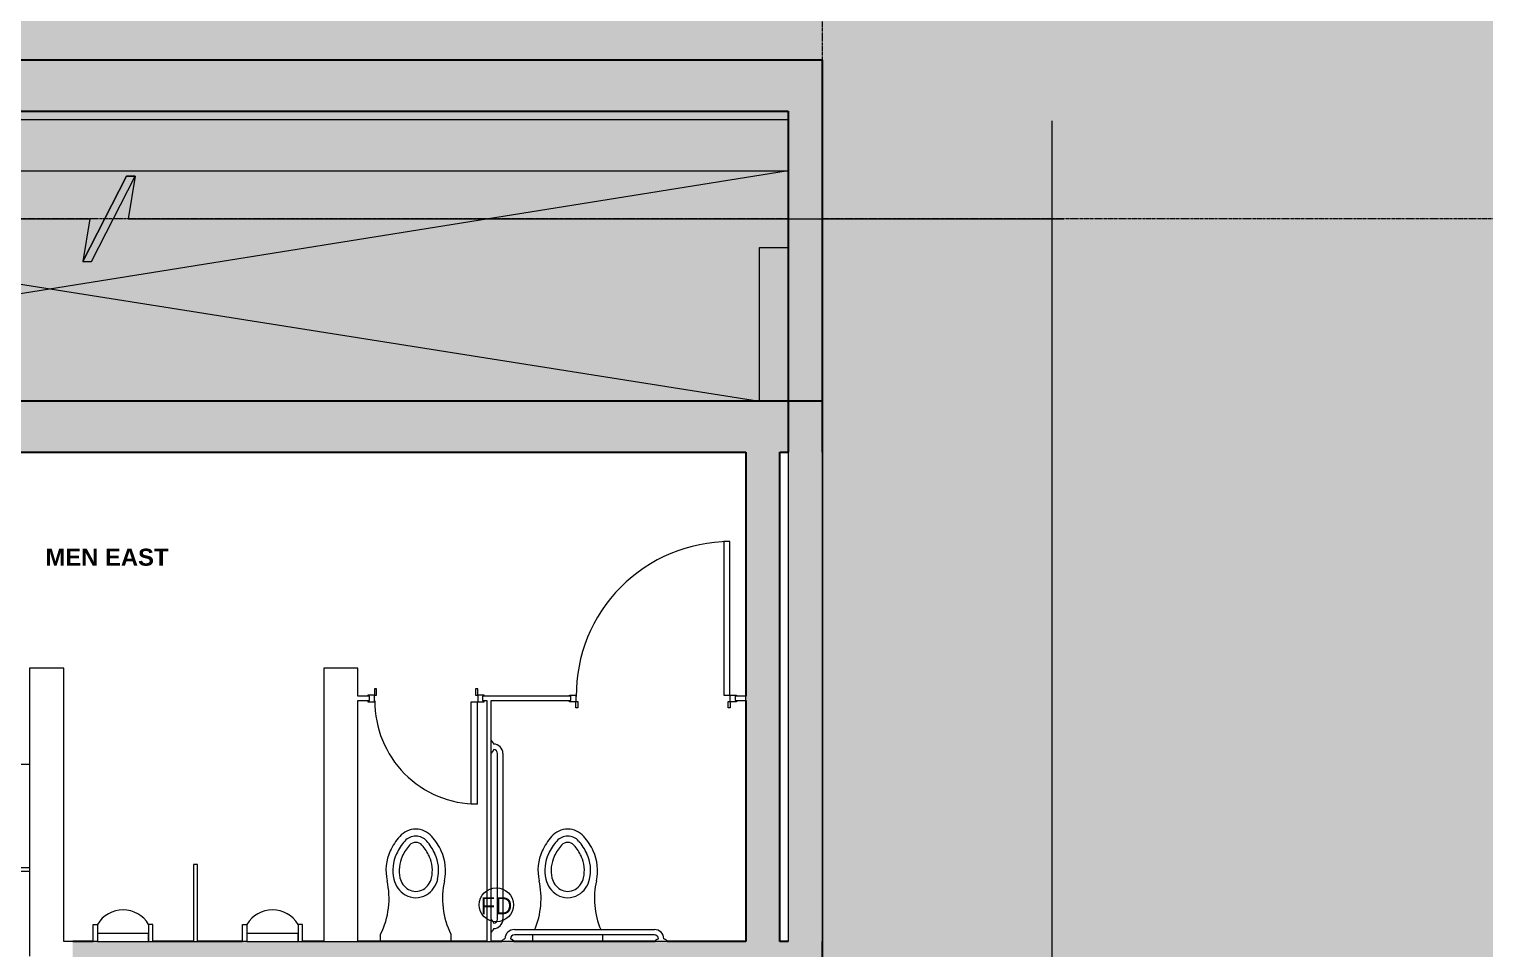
# Model space of a CAD drawing. Header units: inches. Extents: x -3744 to 107, y 238 to 2359.
# Drawn here: x -2703.8 to -2362.3, y 1579.6 to 1795.4 of the extents above; entities that cross this region are included whole.
import ezdxf

# ---------------------------------------------------------------- set-up
doc = ezdxf.new("R2010")
doc.units = ezdxf.units.IN
doc.header["$MEASUREMENT"] = 0
doc.linetypes.add('IMPORT-CENTER2 _2_', pattern=[1.125, 0.75, -0.125, 0.125, -0.125])
for name, color, linetype, lineweight in [('A-ANNO-NOTE', 131, 'Continuous', 18), ('A-AREA-IDEN', 2, 'Continuous', 9), ('A-Bldg-Patt', 7, 'Continuous', 9), ('A-DETL-GENF', 92, 'Continuous', 9), ('A-DETL-THIN', 151, 'Continuous', 9), ('A-DOOR', 31, 'Continuous', 18), ('A-Grid', 7, 'IMPORT-CENTER2 _2_', 9), ('A-WALL', 113, 'Continuous', 18), ('A-Wall-Bldg', 7, 'Continuous', 9), ('A-WALL-PATT', 111, 'Continuous', 18), ('core model_dwg', 8, 'Continuous', 9), ('I-FURN', 30, 'Continuous', 9), ('I-WALL', 2, 'Continuous', 18), ('P-SANR-FIXT', 6, 'Continuous', 18), ('Q-CASE', 31, 'Continuous', 18)]:
    doc.layers.add(name, color=color, linetype=linetype, lineweight=lineweight)
doc.styles.add('Arial_1', font='arial.ttf', dxfattribs={"height": 4})
doc.styles.add('Swis721 Lt BT_B', font='', dxfattribs={"height": 4})
doc.styles.get('Swis721 Lt BT_B').set_extended_font_data('Swis721 Lt BT', bold=True)

# ---------------------------------------------------------------- blocks, each defined once
blk = doc.blocks.new('Door - Single - Solid Door 2-6995626-Level 05 POWER _ SIGNAL')
at = {"layer": 'A-DOOR'}
for p, q in [((-8.01, 24.86), (-6.63, 24.86)), ((-8.01, 0.86), (-8.01, 24.86)), ((-6.63, 24.86), (-6.63, 0.86)), ((-6.63, 0.86), (-8.01, 0.86))]:
    blk.add_line(p, q, dxfattribs=at)
at = {"layer": 'A-DOOR', "lineweight": 9}
for p, q in [((-9.63, 0.86), (-9.63, 0.59)), ((-8.13, 0.86), (-9.63, 0.86)), ((-8.13, -0.64), (-8.13, 0.86)), ((17.62, 0.86), (16.12, 0.86)), ((16.12, 0.86), (16.12, -0.64)), ((17.62, 0.59), (17.62, 0.86)), ((-9.63, -0.41), (-9.63, -0.68)), ((-9.63, -0.68), (-8.13, -0.68)), ((-7.63, -0.64), (-8.13, -0.64)), ((-8.13, -0.68), (-8.13, -2.14)), ((-8.13, -2.14), (-7.63, -2.14)), ((-7.63, -2.14), (-7.63, -0.64)), ((16.12, -0.64), (15.62, -0.64)), ((15.62, -0.64), (15.62, -2.14)), ((15.62, -2.14), (16.12, -2.14)), ((16.12, -2.14), (16.12, -0.68)), ((16.12, -0.68), (17.62, -0.68)), ((17.62, -0.68), (17.62, -0.41))]:
    blk.add_line(p, q, dxfattribs=at)
blk.add_arc((-8.01, 0.86), 24, 359.5, 90, dxfattribs=at)
blk = doc.blocks.new('Door - Single - Solid Door-7031843-Level 05 POWER _ SIGNAL')
at = {"layer": 'A-DOOR', "lineweight": 9}
for p, q in [((-15.63, 0.68), (-14.13, 0.68)), ((-15.63, 0.41), (-15.63, 0.68)), ((-14.13, 2.14), (-13.63, 2.14)), ((-14.13, 0.68), (-14.13, 2.14)), ((-14.13, 0.64), (-14.13, -0.86)), ((-13.63, 0.64), (-14.13, 0.64)), ((-13.63, 2.14), (-13.63, 0.64)), ((21.62, 2.14), (22.12, 2.14)), ((21.62, 0.64), (21.62, 2.14)), ((22.12, 0.64), (21.62, 0.64)), ((22.12, 2.14), (22.12, 0.68)), ((22.12, 0.68), (23.62, 0.68)), ((22.12, -0.86), (22.12, 0.64)), ((23.62, 0.68), (23.62, 0.41)), ((-15.63, -0.86), (-15.63, -0.59)), ((-14.13, -0.86), (-15.63, -0.86)), ((23.62, -0.86), (22.12, -0.86)), ((23.62, -0.59), (23.62, -0.86))]:
    blk.add_line(p, q, dxfattribs=at)
at = {"layer": 'A-DOOR'}
for p, q in [((-12.63, -0.86), (-14.01, -0.86)), ((-14.01, -0.86), (-14.01, -36.86)), ((-12.63, -36.86), (-12.63, -0.86)), ((-14.01, -36.86), (-12.63, -36.86))]:
    blk.add_line(p, q, dxfattribs=at)
at = {"layer": 'A-DOOR', "lineweight": 9}
blk.add_arc((-14.01, -0.86), 36, 270, 0.5, dxfattribs=at)
blk = doc.blocks.new('C-Counter Top - ADJ HEIGHT-7172130-Level 05 POWER _ SIGNAL')
at = {"layer": 'Q-CASE', "lineweight": 9}
for p, q in [((42.74, 0), (-47.26, 0)), ((-47.26, -0.75), (42.74, -0.75)), ((-47.26, -25), (42.74, -25))]:
    blk.add_line(p, q, dxfattribs=at)
blk = doc.blocks.new('P-Urinal-Wall-3D - P-Urinal-Wall-3D-7000593-Level 05 POWER _ SIGNAL')
at = {"layer": 'P-SANR-FIXT', "lineweight": 9}
for p, q in [((-11.29, 1.75), (-11.29, 5.75)), ((-11.29, 5.75), (-10.29, 5.75)), ((-10.29, 5.75), (-10.29, 1.75)), ((1.71, 3.6), (-10.29, 3.6)), ((-10.29, 3.6), (-10.29, 1.75)), ((2.73, 5.75), (1.71, 5.75)), ((1.71, 5.75), (1.71, 1.75)), ((1.71, 1.75), (1.71, 3.6)), ((2.73, 1.75), (2.73, 5.75)), ((-10.29, 1.75), (-11.29, 1.75)), ((-10.29, 1.75), (1.71, 1.75)), ((1.71, 1.75), (2.73, 1.75))]:
    blk.add_line(p, q, dxfattribs=at)
blk.add_arc((-4.29, 2.14), 7, 31.0027, 148.9973, dxfattribs=at)
blk = doc.blocks.new('P-Toilet-Wall-3D - Wall Mount-V17-Level 05 POWER _ SIGNAL')
at = {"layer": 'P-SANR-FIXT', "lineweight": 9}
for p, q in [((-2729.4, 1516.65), (-2727.78, 1516.65)), ((-2727.78, 1516.65), (-2727.78, 1509.65)), ((-2727.78, 1509.65), (-2727.72, 1509.65)), ((-2727.72, 1507.15), (-2727.78, 1507.15)), ((-2727.78, 1507.15), (-2727.78, 1500.15)), ((-2727.78, 1500.15), (-2729.4, 1500.15))]:
    blk.add_line(p, q, dxfattribs=at)
for centre, radius, start, end in [((-2737.82, 1533.5), 18.83, 257.296, 296.5385), ((-2743.04, 1501.59), 14.09, 114.704, 131.296), ((-2744.36, 1504.46), 10.93, 77.296, 114.704), ((-2744.36, 1504.46), 9.3, 77.296, 114.704), ((-2743.57, 1507.97), 5.71, 30.704, 77.296), ((-2749.02, 1508.4), 5.03, 131.296, 228.704), ((-2749.02, 1508.4), 3.4, 131.296, 228.704), ((-2743.04, 1501.59), 12.47, 114.704, 131.296), ((-2749.02, 1508.4), 1.93, 131.296, 228.704), ((-2743.04, 1501.59), 11, 114.704, 131.296), ((-2744.36, 1504.46), 7.83, 77.296, 114.704), ((-2743.57, 1507.97), 4.24, 30.704, 77.296), ((-2742.85, 1508.4), 3.4, 329.296, 30.704), ((-2742.85, 1508.4), 4.87, 329.296, 30.704), ((-2743.04, 1515.21), 11, 228.704, 245.296), ((-2743.57, 1508.83), 4.24, 282.704, 329.296), ((-2743.04, 1515.21), 14.09, 228.704, 245.296), ((-2743.04, 1515.21), 12.47, 228.704, 245.296), ((-2744.36, 1512.33), 9.3, 245.296, 282.704), ((-2744.36, 1512.33), 7.83, 245.296, 282.704), ((-2743.57, 1508.83), 5.71, 282.704, 329.296), ((-2744.36, 1512.33), 10.93, 245.296, 282.704), ((-2737.82, 1483.3), 18.83, 63.4615, 102.704)]:
    blk.add_arc(centre, radius, start, end, dxfattribs=at)
blk = doc.blocks.new('P-Toilet-Wall-3D - Wall Mount-V18-Level 05 POWER _ SIGNAL')
at = {"layer": 'P-SANR-FIXT', "lineweight": 9}
for p, q in [((-2585.72, 1582.92), (-2585.72, 1581.46)), ((-2585.72, 1581.46), (-2578.72, 1581.46)), ((-2578.72, 1581.46), (-2578.72, 1581.4)), ((-2576.22, 1581.46), (-2569.22, 1581.46)), ((-2576.22, 1581.4), (-2576.22, 1581.46)), ((-2569.22, 1581.46), (-2569.22, 1582.92))]:
    blk.add_line(p, q, dxfattribs=at)
for centre, radius, start, end in [((-2570.66, 1596.72), 14.09, 138.704, 155.296), ((-2577.47, 1602.7), 5.03, 41.296, 138.704), ((-2577.47, 1602.7), 3.4, 41.296, 138.704), ((-2584.27, 1596.72), 14.09, 24.704, 41.296), ((-2573.53, 1598.04), 10.93, 155.296, 192.704), ((-2573.53, 1598.04), 9.3, 155.296, 192.704), ((-2570.66, 1596.72), 12.47, 138.704, 155.296), ((-2570.66, 1596.72), 11, 138.704, 155.296), ((-2577.47, 1602.7), 1.93, 41.296, 138.704), ((-2584.27, 1596.72), 11, 24.704, 41.296), ((-2584.27, 1596.72), 12.47, 24.704, 41.296), ((-2581.4, 1598.04), 9.3, 347.296, 24.704), ((-2581.4, 1598.04), 10.93, 347.296, 24.704), ((-2573.53, 1598.04), 7.83, 155.296, 192.704), ((-2581.4, 1598.04), 7.83, 347.296, 24.704), ((-2602.56, 1591.5), 18.83, 337.0894, 12.704), ((-2577.03, 1597.25), 5.71, 192.704, 239.296), ((-2577.03, 1597.25), 4.24, 192.704, 239.296), ((-2577.9, 1597.25), 4.24, 300.704, 347.296), ((-2577.9, 1597.25), 5.71, 300.704, 347.296), ((-2552.37, 1591.5), 18.83, 167.296, 202.9106), ((-2577.47, 1596.53), 4.87, 239.296, 300.704), ((-2577.47, 1596.53), 3.4, 239.296, 300.704)]:
    blk.add_arc(centre, radius, start, end, dxfattribs=at)
blk = doc.blocks.new('P-Grab_Bar-36in - 36 INCH-3759717-Level 05 POWER _ SIGNAL')
at = {"layer": 'I-FURN'}
for p, q in [((-2728.33, 1487.78), (-2728.33, 1487.85)), ((-2728.33, 1486.44), (-2728.33, 1486.51)), ((-2727.85, 1488.55), (-2727.72, 1488.55)), ((-2727.72, 1488.55), (-2727.72, 1485.75)), ((-2730.5, 1452.72), (-2730.5, 1485.58)), ((-2729.23, 1485.57), (-2729.23, 1452.72)), ((-2727.72, 1485.75), (-2727.85, 1485.75)), ((-2728.33, 1451.78), (-2728.33, 1451.85)), ((-2727.85, 1452.55), (-2727.72, 1452.55)), ((-2727.72, 1452.55), (-2727.72, 1449.75)), ((-2728.33, 1450.44), (-2728.33, 1450.51)), ((-2727.72, 1449.75), (-2727.85, 1449.75))]:
    blk.add_line(p, q, dxfattribs=at)
for centre, radius, start, end in [((-2728.29, 1485.57), 2.21, 90.8636, 179.8856), ((-2728.29, 1485.57), 0.946, 92.3393, 179.6607), ((-2728.29, 1487.85), 0.0327, 122.2704, 183.2464), ((-2728.29, 1486.44), 0.0327, 176.7675, 237.7339), ((-2728.45, 1488.1), 0.259, 302.2704, 359.7352), ((-2728.45, 1486.2), 0.259, 0.2661, 57.7339), ((-2728.09, 1488.11), 0.0983, 122.1818, 187.8257), ((-2728.09, 1486.18), 0.0983, 172.1794, 237.8206), ((-2728.17, 1488.29), 0.0998, 286.0161, 349.9895), ((-2728.17, 1486), 0.0998, 10.0117, 73.9883), ((-2727.98, 1488.27), 0.0975, 119.154, 180.8489), ((-2727.98, 1486.02), 0.0975, 179.1532, 240.8468), ((-2728.05, 1488.46), 0.0984, 282.9565, 357.0456), ((-2728.05, 1485.84), 0.0984, 2.955, 77.045), ((-2727.85, 1488.45), 0.0934, 90, 182.0008), ((-2727.85, 1485.84), 0.0934, 178, 270), ((-2728.29, 1452.72), 2.21, 180, 269.1445), ((-2728.29, 1452.73), 0.946, 180.5765, 267.6589), ((-2728.29, 1451.85), 0.0327, 122.2602, 183.2136), ((-2728.45, 1452.1), 0.259, 302.2602, 359.7322), ((-2728.09, 1452.11), 0.0983, 122.176, 187.8138), ((-2728.17, 1452.29), 0.0998, 286.0057, 349.9867), ((-2727.98, 1452.27), 0.0975, 119.1521, 180.844), ((-2728.05, 1452.46), 0.0984, 282.9529, 357.0442), ((-2727.85, 1452.45), 0.0934, 90, 181.9989), ((-2728.29, 1450.44), 0.0327, 176.7864, 237.7398), ((-2728.45, 1450.2), 0.259, 0.2678, 57.7398), ((-2728.09, 1450.18), 0.0983, 172.1862, 237.824), ((-2728.17, 1450), 0.0998, 10.0133, 73.9943), ((-2727.98, 1450.02), 0.0975, 179.156, 240.8479), ((-2728.05, 1449.84), 0.0984, 2.9558, 77.0471), ((-2727.85, 1449.84), 0.0934, 178.0011, 270)]:
    blk.add_arc(centre, radius, start, end, dxfattribs=at)
blk = doc.blocks.new('P-Grab_Bar-42in - 42 INCH-3757786-Level 05 POWER _ SIGNAL')
at = {"layer": 'I-FURN'}
for p, q in [((-2773.47, 1491.65), (-2770.67, 1491.65)), ((-2773.47, 1491.51), (-2773.47, 1491.65)), ((-2772.7, 1491.04), (-2772.77, 1491.04)), ((-2771.36, 1491.04), (-2771.43, 1491.04)), ((-2770.67, 1491.65), (-2770.67, 1491.51)), ((-2770.49, 1490.13), (-2731.64, 1490.13)), ((-2731.47, 1491.51), (-2731.47, 1491.65)), ((-2731.47, 1491.65), (-2728.67, 1491.65)), ((-2730.7, 1491.04), (-2730.77, 1491.04)), ((-2729.36, 1491.04), (-2729.43, 1491.04)), ((-2728.67, 1491.65), (-2728.67, 1491.51)), ((-2731.64, 1488.86), (-2770.5, 1488.86))]:
    blk.add_line(p, q, dxfattribs=at)
for centre, radius, start, end in [((-2773.37, 1491.51), 0.0934, 180, 272.0008), ((-2773.37, 1491.32), 0.0984, 12.9565, 87.0456), ((-2773.19, 1491.39), 0.0975, 209.154, 270.8489), ((-2773.21, 1491.19), 0.0998, 16.0161, 79.9895), ((-2773.03, 1491.27), 0.0983, 212.1818, 277.8257), ((-2773.02, 1490.91), 0.259, 32.2704, 89.7352), ((-2772.77, 1491.07), 0.0327, 212.2704, 273.2464), ((-2770.49, 1491.07), 2.21, 180.8636, 269.8856), ((-2770.48, 1491.08), 0.946, 182.3393, 269.6607), ((-2771.36, 1491.07), 0.0327, 266.7675, 327.7339), ((-2771.11, 1490.91), 0.259, 90.2661, 147.7339), ((-2771.1, 1491.27), 0.0983, 262.1794, 327.8206), ((-2770.92, 1491.19), 0.0998, 100.0117, 163.9883), ((-2770.94, 1491.39), 0.0975, 269.1532, 330.8468), ((-2770.76, 1491.32), 0.0984, 92.955, 167.045), ((-2770.76, 1491.51), 0.0934, 268, 0), ((-2731.65, 1491.08), 0.946, 270.5765, 357.6589), ((-2731.64, 1491.07), 2.21, 270, 359.1445), ((-2731.37, 1491.51), 0.0934, 180, 271.9989), ((-2731.37, 1491.32), 0.0984, 12.9529, 87.0442), ((-2731.19, 1491.39), 0.0975, 209.1521, 270.844), ((-2731.21, 1491.19), 0.0998, 16.0057, 79.9867), ((-2731.03, 1491.27), 0.0983, 212.176, 277.8138), ((-2731.02, 1490.91), 0.259, 32.2602, 89.7322), ((-2730.77, 1491.07), 0.0327, 212.2602, 273.2136), ((-2729.36, 1491.07), 0.0327, 266.7864, 327.7398), ((-2729.11, 1490.91), 0.259, 90.2678, 147.7398), ((-2729.1, 1491.27), 0.0983, 262.1862, 327.824), ((-2728.92, 1491.19), 0.0998, 100.0133, 163.9943), ((-2728.94, 1491.39), 0.0975, 269.156, 330.8479), ((-2728.76, 1491.32), 0.0984, 92.9558, 167.0471), ((-2728.76, 1491.51), 0.0934, 268.0011, 0)]:
    blk.add_arc(centre, radius, start, end, dxfattribs=at)
blk = doc.blocks.new('core model_dwg_1300 Eye - 5th Floor-6996771-Level 05 POWER _ SIGNAL')
at = {"layer": 'A-Bldg-Patt'}
blk.add_hatch(color=256, dxfattribs=at).paths.add_polyline_path([(-2527.72, 1708.15), (-2525.72, 1708.15), (-2525.72, 1744.15), (-2532.47, 1744.15), (-2532.47, 1708.15)], flags=0)
for p, q in [((-2874.22, 1762.15), (-2532.47, 1708.15)), ((-2525.72, 1762.15), (-2862.97, 1708.15))]:
    blk.add_line(p, q, dxfattribs=at)
at = {"layer": 'A-Grid'}
for p, q in [((-2517.72, 1788.15), (-2517.72, 2341.04)), ((-2525.72, 1750.9), (-2874.22, 1750.9)), ((-2020, 1750.9), (-2517.72, 1750.9))]:
    blk.add_line(p, q, dxfattribs=at)
at = {"layer": 'A-Wall-Bldg'}
for p, q in [((-2525.72, 1774.15), (-2874.22, 1774.15)), ((-2874.22, 1762.15), (-2525.72, 1762.15)), ((-2532.47, 1744.15), (-2525.72, 1744.15)), ((-2532.47, 1708.15), (-2532.47, 1744.15))]:
    blk.add_line(p, q, dxfattribs=at)
blk = doc.blocks.new('core model_dwg-6996768-Level 05 POWER _ SIGNAL')
blk.add_blockref('core model_dwg_1300 Eye - 5th Floor-6996771-Level 05 POWER _ SIGNAL', (0, 0))
blk = doc.blocks.new('IA Break Line - IA Break Line-7116238-Level 05 POWER _ SIGNAL')
at = {"layer": 'A-ANNO-NOTE', "lineweight": 9}
blk.add_hatch(color=256, dxfattribs=at).paths.add_polyline_path([(-0.0954, -0.1563), (0.0636, 0.1563), (0.0954, 0.1563), (-0.0636, -0.1563)], flags=0)
for p, q in [((0.0636, 0.1563), (-0.0954, -0.1563)), ((0.0954, 0.1563), (-0.0636, -0.1563)), ((-0.0636, -0.1563), (0.0954, 0.1563)), ((0.0954, 0.1563), (0.0636, 0.1563)), ((0.0706, 0), (0.0954, 0.1563)), ((0.0706, 0), (0.0954, 0.1563)), ((-0.0706, 0), (-3.5, 0)), ((-0.0706, 0), (-3.5, 0)), ((-0.0954, -0.1563), (-0.0706, 0)), ((-0.0954, -0.1563), (-0.0706, 0)), ((3.5, 0), (0.0706, 0)), ((3.5, 0), (0.0706, 0)), ((-0.0636, -0.1563), (-0.0954, -0.1563)), ((-0.0954, -0.1563), (-0.0636, -0.1563))]:
    blk.add_line(p, q, dxfattribs=at)
blk = doc.blocks.new('IA Break Line - IA Break Line-7116237-Level 05 POWER _ SIGNAL')
at = {"layer": 'A-ANNO-NOTE', "lineweight": 9}
blk.add_line((4.5, 0), (0.0706, 0), dxfattribs=at)
blk.add_line((4.5, 0), (0.0706, 0), dxfattribs=at)

msp = doc.modelspace()

# ---------------------------------------------------------------- hatches: boundary and pattern name
at = {"layer": 'A-DETL-GENF'}
h = msp.add_hatch(color=9, dxfattribs=at)
h.paths.add_polyline_path([(-383.34, 364.9), (17.53, 364.9), (17.53, 682.08), (1.53, 682.08), (1.53, 699.9), (-11.09, 699.9), (-11.09, 723.9), (1.53, 723.9), (1.53, 741.71), (17.53, 741.71), (17.53, 1043.71), (-295.09, 1043.71), (-295.09, 1026.58), (-295.24, 1026.23), (-295.59, 1026.08), (-336.59, 1026.08), (-336.59, 1010.58), (-367.41, 1010.58), (-367.41, 1041.58), (-352.09, 1041.58), (-352.09, 1083.08), (-334.47, 1083.08), (-334.47, 1325.08), (-350.47, 1325.08), (-350.47, 1342.9), (-363.09, 1342.9), (-363.09, 1366.9), (-350.47, 1366.9), (-350.47, 1384.71), (-334.47, 1384.71), (-334.47, 1685.08), (-350.47, 1685.08), (-350.47, 1702.9), (-363.09, 1702.9), (-363.09, 1726.9), (-350.47, 1726.9), (-350.47, 1744.71), (-334.47, 1744.71), (-334.47, 2045.08), (-350.47, 2045.08), (-350.47, 2067.08), (-364.09, 2067.08), (-364.09, 2080.71), (-387.53, 2080.71), (-387.53, 2096.71), (-687.9, 2096.71), (-687.9, 2080.71), (-705.72, 2080.71), (-705.72, 2068.08), (-729.72, 2068.08), (-729.72, 2080.71), (-747.53, 2080.71), (-747.53, 2096.71), (-1047.9, 2096.71), (-1047.9, 2080.71), (-1065.72, 2080.71), (-1065.72, 2068.08), (-1089.72, 2068.08), (-1089.72, 2080.71), (-1107.53, 2080.71), (-1107.53, 2096.71), (-1414.47, 2096.71), (-1414.47, 2080.71), (-1437.9, 2080.71), (-1437.9, 2061.08), (-1467.53, 2061.08), (-1467.53, 1854.9), (-2127.9, 1854.9), (-2127.9, 2061.08), (-2157.53, 2061.08), (-2157.53, 2080.71), (-2180.97, 2080.71), (-2180.97, 2096.71), (-2487.9, 2096.71), (-2487.9, 2080.71), (-2505.72, 2080.71), (-2505.72, 2068.08), (-2529.72, 2068.08), (-2529.72, 2080.71), (-2547.53, 2080.71), (-2547.53, 2096.71), (-2860.09, 2096.71), (-2860.09, 2260.21), (-3613.29, 2260.21), (-3613.29, 1886.27), (-3565.29, 1886.27), (-3565.29, 1702.15), (-3538.29, 1702.15), (-3538.29, 1641.65), (-3565.29, 1641.65), (-3565.29, 1462.15), (-3538.29, 1462.15), (-3538.29, 1401.65), (-3565.29, 1401.65), (-3565.29, 1222.15), (-3538.29, 1222.15), (-3538.29, 1161.65), (-3565.29, 1161.65), (-3565.29, 982.15), (-3538.29, 982.15), (-3538.29, 921.65), (-3565.29, 921.65), (-3565.29, 737.52), (-3613.29, 737.52), (-3613.29, 364.9), (-3212.09, 364.9), (-3212.09, 412.9), (-3027.97, 412.9), (-3027.97, 439.9), (-2967.47, 439.9), (-2967.47, 412.9), (-2787.97, 412.9), (-2787.97, 439.9), (-2727.47, 439.9), (-2727.47, 412.9), (-2547.97, 412.9), (-2547.97, 439.9), (-2487.47, 439.9), (-2487.47, 412.9), (-2307.97, 412.9), (-2307.97, 439.9), (-2247.47, 439.9), (-2247.47, 412.9), (-2067.97, 412.9), (-2067.97, 439.9), (-2007.47, 439.9), (-2007.47, 412.9), (-1827.97, 412.9), (-1827.97, 439.9), (-1767.47, 439.9), (-1767.47, 412.9), (-1587.97, 412.9), (-1587.97, 439.9), (-1527.47, 439.9), (-1527.47, 412.9), (-1347.97, 412.9), (-1347.97, 439.9), (-1287.47, 439.9), (-1287.47, 412.9), (-1107.97, 412.9), (-1107.97, 439.9), (-1047.47, 439.9), (-1047.47, 412.9), (-867.97, 412.9), (-867.97, 439.9), (-807.47, 439.9), (-807.47, 412.9), (-627.97, 412.9), (-627.97, 439.9), (-567.47, 439.9), (-567.47, 412.9), (-383.34, 412.9)], flags=0)
h.paths.add_polyline_path([(-3608.77, 369.4), (-3608.77, 393.4), (-3584.77, 393.4), (-3584.77, 369.4)], flags=0)
h.paths.add_polyline_path([(13.03, 376.27), (-10.97, 376.27), (-10.97, 400.27), (13.03, 400.27)], flags=0)
h.paths.add_polyline_path([(-369.72, 378.52), (-369.72, 429.9), (-345.72, 429.9), (-345.72, 378.52)], flags=0)
h.paths.add_polyline_path([(-3249.72, 378.52), (-3249.72, 429.9), (-3225.72, 429.9), (-3225.72, 378.52)], flags=0)
h.paths.add_polyline_path([(-3599.66, 699.9), (-3599.66, 723.9), (-3548.29, 723.9), (-3548.29, 699.9), (-3570.14, 699.9)], flags=0)
h.paths.add_polyline_path([(-354.98, 778.9), (-369.72, 778.9), (-369.72, 802.9), (-345.72, 802.9), (-345.72, 778.9)], flags=0)
h.paths.add_polyline_path([(-717.72, 778.9), (-741.72, 778.9), (-741.72, 802.9), (-717.72, 802.9)], flags=0)
h.paths.add_polyline_path([(-1069.72, 778.9), (-1077.72, 778.9), (-1077.72, 802.9), (-1053.72, 802.9), (-1053.72, 778.9), (-1065.72, 778.9)], flags=0)
h.paths.add_polyline_path([(-1321.72, 778.9), (-1321.72, 802.9), (-1297.72, 802.9), (-1297.72, 778.9)], flags=0)
h.paths.add_polyline_path([(-1569.72, 778.9), (-1569.72, 802.9), (-1545.72, 802.9), (-1545.72, 778.9)], flags=0)
h.paths.add_polyline_path([(-1785.72, 778.9), (-1809.72, 778.9), (-1809.72, 802.9), (-1785.72, 802.9)], flags=0)
h.paths.add_polyline_path([(-2025.72, 778.9), (-2049.72, 778.9), (-2049.72, 802.9), (-2025.72, 802.9)], flags=0)
h.paths.add_polyline_path([(-2273.72, 778.9), (-2297.72, 778.9), (-2297.72, 802.9), (-2273.72, 802.9)], flags=0)
h.paths.add_polyline_path([(-2517.72, 778.9), (-2541.72, 778.9), (-2541.72, 802.9), (-2517.72, 802.9)], flags=0)
h.paths.add_polyline_path([(-2853.72, 778.9), (-2877.72, 778.9), (-2877.72, 802.9), (-2853.72, 802.9)], flags=0)
h.paths.add_polyline_path([(-3211.97, 778.9), (-3211.97, 802.9), (-3187.97, 802.9), (-3187.97, 778.9)], flags=0)
h.paths.add_polyline_path([(-745.22, 941.4), (-874.86, 941.4), (-874.86, 965.4), (-1077.72, 965.4), (-1077.72, 1080.9), (-717.72, 1080.9), (-717.72, 941.4), (-741.72, 941.4)], flags=0)
h.paths.add_polyline_path([(-2517.72, 941.4), (-2877.72, 941.4), (-2877.72, 1015.27), (-2878.47, 1015.27), (-2878.47, 1016.77), (-2876.97, 1016.77), (-2876.97, 1017.27), (-2875.47, 1017.27), (-2875.47, 1016.77), (-2873.47, 1016.77), (-2873.47, 1015.27), (-2874.22, 1015.27), (-2874.22, 1012.9), (-2850.22, 1012.9), (-2850.22, 988.9), (-2874.22, 988.9), (-2874.22, 944.9), (-2748.22, 944.9), (-2748.22, 1072.9), (-2874.22, 1072.9), (-2874.22, 1054.52), (-2873.47, 1054.52), (-2873.47, 1053.02), (-2875.47, 1053.02), (-2875.47, 1052.52), (-2876.97, 1052.52), (-2876.97, 1053.02), (-2878.47, 1053.02), (-2878.47, 1054.52), (-2877.72, 1054.52), (-2877.72, 1080.9), (-2517.72, 1080.9), (-2517.72, 944.9)], flags=0)
h.paths.add_polyline_path([(-741.72, 944.9), (-721.22, 944.9), (-721.22, 988.9), (-745.22, 988.9), (-745.22, 1012.9), (-721.22, 1012.9), (-721.22, 1077.4), (-1062.97, 1077.4), (-1062.97, 1042.4), (-1065.72, 1042.4), (-1065.72, 1003.9), (-1062.97, 1003.9), (-1062.97, 977.4), (-859.47, 977.4), (-859.47, 981.15), (-847.22, 981.15), (-847.22, 945.15), (-859.47, 945.15), (-859.47, 965.4), (-871.36, 965.4), (-871.36, 944.9), (-745.22, 944.9)], flags=0)
h.paths.add_polyline_path([(-2532.47, 944.9), (-2529.72, 944.9), (-2529.72, 967.9), (-2532.47, 967.9), (-2532.47, 972.4), (-2735.97, 972.4), (-2735.97, 945.15), (-2736.22, 945.15), (-2736.22, 944.9), (-2732.38, 944.9)], flags=0)
h.paths.add_polyline_path([(-2734.69, 975.9), (-2532.47, 975.9), (-2532.47, 1003.9), (-2529.72, 1003.9), (-2529.72, 1042.4), (-2532.47, 1042.4), (-2532.47, 1072.9), (-2735.97, 1072.9), (-2735.97, 1036.9), (-2736.22, 1036.9), (-2736.22, 981.15), (-2735.97, 981.15), (-2735.97, 975.9)], flags=0)
h.paths.add_polyline_path([(-1297.72, 1012.9), (-1321.72, 1012.9), (-1321.72, 1036.9), (-1297.72, 1036.9)], flags=0)
h.paths.add_polyline_path([(13.03, 1013.9), (-10.97, 1013.9), (-10.97, 1037.9), (13.03, 1037.9), (13.03, 1036.63)], flags=0)
h.paths.add_polyline_path([(-1545.72, 1018.9), (-1569.72, 1018.9), (-1569.72, 1042.9), (-1545.72, 1042.9), (-1545.72, 1036.9)], flags=0)
h.paths.add_polyline_path([(-3211.97, 1018.9), (-3211.97, 1042.9), (-3187.97, 1042.9), (-3187.97, 1018.9)], flags=0)
h.paths.add_polyline_path([(-1809.72, 1018.9), (-1809.72, 1042.9), (-1785.72, 1042.9), (-1785.72, 1018.9)], flags=0)
h.paths.add_polyline_path([(-2025.72, 1018.9), (-2049.72, 1018.9), (-2049.72, 1042.9), (-2025.72, 1042.9)], flags=0)
h.paths.add_polyline_path([(-2265.72, 1018.9), (-2289.72, 1018.9), (-2289.72, 1042.9), (-2265.72, 1042.9)], flags=0)
h.paths.add_polyline_path([(-847.22, 1036.9), (-859.47, 1036.9), (-859.47, 1072.9), (-847.22, 1072.9)], flags=0)
h.paths.add_polyline_path([(-2529.72, 1220.9), (-2877.72, 1220.9), (-2877.72, 1233.27), (-2878.47, 1233.27), (-2878.47, 1234.77), (-2876.47, 1234.77), (-2876.47, 1235.27), (-2874.97, 1235.27), (-2874.97, 1234.77), (-2873.47, 1234.77), (-2873.47, 1233.27), (-2874.22, 1233.27), (-2874.22, 1228.9), (-2748.22, 1228.9), (-2748.22, 1419.9), (-2839.22, 1419.9), (-2839.22, 1275.15), (-2874.22, 1275.15), (-2874.22, 1272.52), (-2873.47, 1272.52), (-2873.47, 1271.02), (-2874.97, 1271.02), (-2874.97, 1270.52), (-2876.47, 1270.52), (-2876.47, 1271.02), (-2878.47, 1271.02), (-2878.47, 1272.52), (-2877.72, 1272.52), (-2877.72, 1352.77), (-2878.47, 1352.77), (-2878.47, 1354.27), (-2876.97, 1354.27), (-2876.97, 1354.77), (-2875.47, 1354.77), (-2875.47, 1354.27), (-2873.47, 1354.27), (-2873.47, 1352.77), (-2874.22, 1352.77), (-2874.22, 1348.4), (-2842.72, 1348.4), (-2842.72, 1384.4), (-2874.22, 1384.4), (-2874.22, 1380.02), (-2873.47, 1380.02), (-2873.47, 1378.52), (-2875.47, 1378.52), (-2875.47, 1378.02), (-2876.97, 1378.02), (-2876.97, 1378.52), (-2878.47, 1378.52), (-2878.47, 1380.02), (-2877.72, 1380.02), (-2877.72, 1387.9), (-2861.72, 1387.9), (-2861.72, 1429.9), (-2877.72, 1429.9), (-2877.72, 1566.27), (-2878.47, 1566.27), (-2878.47, 1567.77), (-2877.72, 1567.77), (-2877.72, 1604.02), (-2878.47, 1604.02), (-2878.47, 1605.52), (-2877.72, 1605.52), (-2877.72, 1652.52), (-2878.47, 1652.52), (-2878.47, 1654.02), (-2877.72, 1654.02), (-2877.72, 1690.27), (-2878.47, 1690.27), (-2878.47, 1691.77), (-2877.72, 1691.77), (-2877.72, 1788.15), (-2517.72, 1788.15), (-2517.72, 1517.52), (-2516.97, 1517.52), (-2516.97, 1516.02), (-2523.47, 1516.02), (-2523.47, 1515.52), (-2524.97, 1515.52), (-2524.97, 1516.02), (-2526.47, 1516.02), (-2526.47, 1517.52), (-2525.72, 1517.52), (-2525.72, 1521.9), (-2693.6, 1521.9), (-2693.6, 1433.4), (-2537.85, 1433.4), (-2537.85, 1473.9), (-2525.72, 1473.9), (-2525.72, 1478.27), (-2526.47, 1478.27), (-2526.47, 1479.77), (-2524.97, 1479.77), (-2524.97, 1480.27), (-2523.47, 1480.27), (-2523.47, 1479.77), (-2516.97, 1479.77), (-2516.97, 1478.27), (-2517.72, 1478.27), (-2517.72, 1393.19), (-2516.97, 1393.19), (-2516.97, 1391.69), (-2518.47, 1391.69), (-2518.47, 1391.19), (-2519.97, 1391.19), (-2519.97, 1391.69), (-2526.47, 1391.69), (-2526.47, 1393.19), (-2525.72, 1393.19), (-2525.72, 1403.82), (-2549.78, 1403.82), (-2549.78, 1403.07), (-2551.28, 1403.07), (-2551.28, 1404.57), (-2551.78, 1404.57), (-2551.78, 1406.57), (-2551.28, 1406.57), (-2551.28, 1408.07), (-2549.78, 1408.07), (-2549.78, 1407.32), (-2544.72, 1407.32), (-2544.72, 1429.4), (-2544.22, 1429.4), (-2544.22, 1429.9), (-2607.72, 1429.9), (-2607.72, 1407.32), (-2601.15, 1407.32), (-2601.15, 1408.07), (-2599.65, 1408.07), (-2599.65, 1406.57), (-2599.15, 1406.57), (-2599.15, 1404.57), (-2599.65, 1404.57), (-2599.65, 1403.07), (-2601.15, 1403.07), (-2601.15, 1403.82), (-2607.72, 1403.82), (-2607.72, 1325.9), (-2525.72, 1325.9), (-2525.72, 1353.94), (-2526.47, 1353.94), (-2526.47, 1355.44), (-2519.97, 1355.44), (-2519.97, 1355.94), (-2518.47, 1355.94), (-2518.47, 1355.44), (-2516.97, 1355.44), (-2516.97, 1353.94), (-2517.72, 1353.94), (-2517.72, 1220.9), (-2525.72, 1220.9)], flags=0)
h.paths.add_polyline_path([(-1069.72, 1561.47), (-1069.72, 1560.13), (-1062.97, 1560.13), (-1062.97, 1525.4), (-1069.72, 1525.4), (-1069.72, 1522.23), (-1077.72, 1521.91), (-1077.72, 1561.47), (-1073.22, 1561.47)], flags=0)
h.paths.add_polyline_path([(-1069.72, 1564.97), (-901.83, 1564.97), (-901.83, 1577.4), (-1069.72, 1577.4), (-1069.72, 1570.4)], flags=0)
h.paths.add_polyline_path([(-721.22, 1228.9), (-721.22, 1233.65), (-717.72, 1233.65), (-717.72, 1228.9)], flags=0)
h.paths.add_polyline_path([(-759.08, 1220.9), (-1077.72, 1220.9), (-1077.72, 1481.52), (-1078.47, 1481.52), (-1078.47, 1483.02), (-1071.97, 1483.02), (-1071.97, 1483.52), (-1070.47, 1483.52), (-1070.47, 1483.02), (-1068.97, 1483.02), (-1068.97, 1481.52), (-1069.72, 1481.52), (-1069.72, 1473.9), (-1057.58, 1473.9), (-1057.58, 1433.4), (-901.83, 1433.4), (-901.83, 1525.4), (-905.97, 1525.4), (-905.97, 1560.13), (-901.83, 1560.13), (-901.83, 1561.47), (-1069.72, 1561.47), (-1069.72, 1564.97), (-1073.22, 1564.97), (-1073.22, 1577.4), (-1078.08, 1577.4), (-1078.08, 1708.15), (-1075.22, 1708.15), (-1075.22, 1744.15), (-1062.97, 1744.15), (-1062.97, 1708.15), (-732.47, 1708.15), (-732.47, 1744.15), (-720.22, 1744.15), (-720.22, 1708.15), (-717.72, 1708.15), (-717.72, 1429.9), (-733.72, 1429.9), (-733.72, 1387.9), (-717.72, 1387.9), (-717.72, 1379.65), (-721.22, 1379.65), (-721.22, 1384.4), (-752.72, 1384.4), (-752.72, 1348.4), (-721.22, 1348.4), (-721.22, 1353.15), (-717.72, 1353.15), (-717.72, 1272.15), (-721.22, 1272.15), (-721.22, 1275.15), (-756.22, 1275.15), (-756.22, 1429.9), (-847.22, 1429.9), (-847.22, 1228.9), (-721.22, 1228.9), (-721.22, 1220.9)], flags=0)
h.paths.add_polyline_path([(-2532.47, 1228.9), (-2532.47, 1259.4), (-2525.72, 1259.4), (-2525.72, 1317.9), (-2744.72, 1317.9), (-2744.72, 1259.4), (-2735.97, 1259.4), (-2735.97, 1228.9), (-2545.26, 1228.9)], flags=0)
h.paths.add_polyline_path([(-1062.97, 1228.9), (-859.47, 1228.9), (-859.47, 1259.4), (-850.72, 1259.4), (-850.72, 1317.9), (-1069.72, 1317.9), (-1069.72, 1259.4), (-1062.97, 1259.4)], flags=0)
h.paths.add_polyline_path([(-752.72, 1287.4), (-721.22, 1287.4), (-721.22, 1344.9), (-752.72, 1344.9), (-752.72, 1298.39)], flags=0)
h.paths.add_polyline_path([(-2859.92, 1287.4), (-2842.72, 1287.4), (-2842.72, 1344.9), (-2874.22, 1344.9), (-2874.22, 1287.4), (-2869.5, 1287.4)], flags=0)
h.paths.add_polyline_path([(-1023.83, 1325.9), (-987.72, 1325.9), (-987.72, 1403.82), (-994.65, 1403.82), (-994.65, 1407.32), (-987.72, 1407.32), (-987.72, 1429.9), (-1051.22, 1429.9), (-1051.22, 1407.32), (-1045.28, 1407.32), (-1045.28, 1403.82), (-1069.72, 1403.82), (-1069.72, 1325.9), (-1042.65, 1325.9)], flags=0)
h.paths.add_polyline_path([(-2744.72, 1325.9), (-2611.22, 1325.9), (-2611.22, 1429.9), (-2711.12, 1429.9), (-2711.12, 1417.65), (-2744.72, 1417.65), (-2744.72, 1329.63)], flags=0)
h.paths.add_polyline_path([(-870.39, 1325.9), (-850.72, 1325.9), (-850.72, 1417.65), (-884.31, 1417.65), (-884.31, 1429.9), (-984.22, 1429.9), (-984.22, 1325.9), (-884.31, 1325.9)], flags=0)
h.paths.add_polyline_path([(-752.72, 1387.9), (-737.22, 1387.9), (-737.22, 1429.9), (-752.72, 1429.9), (-752.72, 1423.9), (-742.14, 1423.9), (-742.14, 1405.9), (-752.72, 1405.9)], flags=0)
h.paths.add_polyline_path([(-2842.72, 1387.9), (-2842.72, 1405.9), (-2853.29, 1405.9), (-2853.29, 1423.9), (-2842.72, 1423.9), (-2842.72, 1429.9), (-2858.22, 1429.9), (-2858.22, 1387.9)], flags=0)
h.paths.add_polyline_path([(-1437.72, 1402.9), (-1461.72, 1402.9), (-1461.72, 1426.9), (-1437.72, 1426.9)], flags=0)
h.paths.add_polyline_path([(-1785.72, 1402.9), (-1809.72, 1402.9), (-1809.72, 1426.9), (-1785.72, 1426.9)], flags=0)
h.paths.add_polyline_path([(-2133.53, 1402.9), (-2157.53, 1402.9), (-2157.53, 1426.9), (-2133.49, 1426.9), (-2133.49, 1402.9)], flags=0)
h.paths.add_polyline_path([(-3187.97, 1402.9), (-3211.97, 1402.9), (-3211.97, 1426.9), (-3187.97, 1426.9)], flags=0)
h.paths.add_polyline_path([(-2810.92, 1423.4), (-2748.22, 1423.4), (-2748.22, 1429.9), (-2839.22, 1429.9), (-2839.22, 1423.4), (-2833.64, 1423.4)], flags=0)
h.paths.add_polyline_path([(-2526.47, 1433.4), (-2525.72, 1433.4), (-2525.72, 1470.4), (-2534.35, 1470.4), (-2534.35, 1433.4)], flags=0)
h.paths.add_polyline_path([(-1069.72, 1433.4), (-1061.08, 1433.4), (-1061.08, 1470.4), (-1069.72, 1470.4), (-1069.72, 1444.25)], flags=0)
h.paths.add_polyline_path([(-1070.47, 1514.77), (-1071.97, 1514.77), (-1071.97, 1515.27), (-1078.47, 1515.27), (-1078.47, 1516.77), (-1077.72, 1516.77), (-1077.72, 1521.9), (-1069.72, 1521.9), (-1069.72, 1516.77), (-1068.97, 1516.77), (-1068.97, 1515.27), (-1070.47, 1515.27)], flags=0)
h.paths.add_polyline_path([(-2602.12, 1525.4), (-2532.47, 1525.4), (-2532.47, 1560.13), (-2525.72, 1560.13), (-2525.72, 1561.47), (-2602.12, 1561.47), (-2602.12, 1553.65)], flags=0)
h.paths.add_polyline_path([(-2640.23, 1525.4), (-2640.23, 1561.47), (-2693.6, 1561.47), (-2693.6, 1560.13), (-2689.47, 1560.13), (-2689.47, 1525.4), (-2678.54, 1525.4)], flags=0)
h.paths.add_polyline_path([(-2605.62, 1525.4), (-2605.62, 1561.47), (-2636.73, 1561.47), (-2636.73, 1525.4), (-2612.35, 1525.4)], flags=0)
h.paths.add_polyline_path([(-2546.17, 1564.97), (-2525.72, 1564.97), (-2525.72, 1577.9), (-2693.6, 1577.9), (-2693.6, 1564.97), (-2579.26, 1564.97)], flags=0)
h.paths.add_polyline_path([(-2535.72, 1708.15), (-2532.47, 1708.15), (-2532.47, 1744.15), (-2525.72, 1744.15), (-2525.72, 1776.15), (-2874.22, 1776.15), (-2874.22, 1744.15), (-2862.97, 1744.15), (-2862.97, 1708.15), (-2612.35, 1708.15)], flags=0)
h.paths.add_polyline_path([(-3187.97, 1738.9), (-3211.97, 1738.9), (-3211.97, 1762.9), (-3187.97, 1762.9)], flags=0)
h.paths.add_polyline_path([(-1437.72, 1793.9), (-1461.9, 1793.9), (-1461.9, 1817.9), (-1437.72, 1817.9)], flags=0)
h.paths.add_polyline_path([(-1809.72, 1793.9), (-1809.72, 1817.9), (-1785.72, 1817.9), (-1785.72, 1793.9)], flags=0)
h.paths.add_polyline_path([(-2157.53, 1793.9), (-2157.53, 1817.9), (-2133.53, 1817.9), (-2133.53, 1793.9), (-2157.49, 1793.9)], flags=0)
h.paths.add_polyline_path([(-3599.66, 1899.9), (-3599.66, 1923.9), (-3548.29, 1923.9), (-3548.29, 1899.9), (-3567.04, 1899.9)], flags=0)
h.paths.add_polyline_path([(-2877.72, 2067.08), (-2889.66, 2067.08), (-2889.66, 2091.08), (-2865.66, 2091.08), (-2865.66, 2067.08), (-2877.11, 2067.08)], flags=0)
h.paths.add_polyline_path([(-3187.97, 2067.08), (-3211.97, 2067.08), (-3211.97, 2091.08), (-3187.97, 2091.08)], flags=0)
h.paths.add_polyline_path([(-3211.97, 2231.21), (-3211.97, 2255.21), (-3187.97, 2255.21), (-3187.97, 2231.21)], flags=0)
h.paths.add_polyline_path([(-3584.47, 2231.71), (-3608.47, 2231.71), (-3608.47, 2255.71), (-3584.47, 2255.71), (-3584.47, 2253.95)], flags=0)
h.paths.add_polyline_path([(-2889.66, 2234.71), (-2889.72, 2234.71), (-2889.72, 2258.71), (-2865.72, 2258.71), (-2865.72, 2234.71), (-2877.11, 2234.71)], flags=0)
at = {"layer": 'A-WALL-PATT', "lineweight": 9}
for points in [[(-2874.22, 1776.15), (-2525.72, 1776.15), (-2525.72, 1788.15), (-2877.72, 1788.15), (-2877.72, 1776.15), (-2877.11, 1776.15)], [(-2877.11, 1696.15), (-2525.72, 1696.15), (-2525.72, 1702.81), (-2517.72, 1708.15), (-2877.72, 1708.15), (-2877.72, 1696.15)], [(-2527.72, 1581.4), (-2527.72, 1696.15), (-2535.72, 1696.15), (-2535.72, 1581.4)], [(-2535.72, 1577.9), (-2525.72, 1577.9), (-2525.72, 1581.4), (-2693.6, 1581.4), (-2693.6, 1577.9), (-2546.17, 1577.9)]]:
    msp.add_hatch(color=7, dxfattribs=at).paths.add_polyline_path(points, flags=0)
h = msp.add_hatch(color=7, dxfattribs=at)
h.paths.add_polyline_path([(-2517.72, 1581.4), (-2517.72, 1708.15), (-2525.72, 1702.81), (-2525.72, 1581.4)], flags=0)
h.paths.add_polyline_path([(-2518.92, 1708.15), (-2517.72, 1708.15), (-2517.72, 1788.15), (-2525.72, 1788.15), (-2525.72, 1708.15)], flags=0)
h = msp.add_hatch(color=7, dxfattribs=at)
h.paths.add_polyline_path([(-2517.72, 1220.9), (-2517.72, 1354.32), (-2525.72, 1354.32), (-2525.72, 1220.9)], flags=0)
h.paths.add_polyline_path([(-2517.72, 1392.82), (-2517.72, 1478.65), (-2525.72, 1478.65), (-2525.72, 1429.4), (-2520.72, 1429.4), (-2520.72, 1405.4), (-2525.72, 1405.4), (-2525.72, 1392.82), (-2520.72, 1392.82)], flags=0)
h.paths.add_polyline_path([(-2517.72, 1517.15), (-2517.72, 1581.4), (-2525.72, 1581.4), (-2525.72, 1517.15)], flags=0)

# ---------------------------------------------------------------- linework, layer by layer
at = {"layer": 'A-ANNO-NOTE', "lineweight": 9}
msp.add_circle((-2594.22, 1589.98), 4, dxfattribs=at)
at = {"layer": 'A-DETL-THIN'}
for p, q in [((-2877.72, 1708.15), (-2517.72, 1708.15)), ((-2517.72, 1708.15), (-2517.72, 1577.9))]:
    msp.add_line(p, q, dxfattribs=at)
at = {"layer": 'A-WALL', "color": 8, "lineweight": 30}
for p, q in [((-2517.72, 1788.15), (-2877.72, 1788.15)), ((-2517.72, 1696.15), (-2517.72, 1788.15)), ((-2874.22, 1776.15), (-2525.72, 1776.15)), ((-2525.72, 1776.15), (-2525.72, 1696.15)), ((-2517.72, 1708.15), (-2874.22, 1708.15)), ((-2874.22, 1696.15), (-2535.72, 1696.15)), ((-2535.72, 1696.15), (-2535.72, 1638.9)), ((-2527.72, 1696.15), (-2525.72, 1696.15)), ((-2527.72, 1581.4), (-2527.72, 1696.15)), ((-2535.72, 1637.9), (-2535.72, 1581.4)), ((-2517.72, 1517.15), (-2517.72, 1581.4))]:
    msp.add_line(p, q, dxfattribs=at)
at = {"layer": 'A-WALL', "color": 55}
for p, q in [((-2525.72, 1696.15), (-2525.72, 1581.4)), ((-2517.72, 1581.4), (-2517.72, 1696.15))]:
    msp.add_line(p, q, dxfattribs=at)
at = {"layer": 'A-WALL'}
for p, q in [((-2695.72, 1645.52), (-2703.72, 1645.52)), ((-2703.72, 1645.52), (-2703.72, 1581.4)), ((-2695.72, 1581.4), (-2695.72, 1645.52)), ((-2634.72, 1645.52), (-2634.72, 1581.4)), ((-2626.72, 1645.52), (-2634.72, 1645.52)), ((-2626.72, 1638.9), (-2626.72, 1645.52)), ((-2626.72, 1581.4), (-2626.72, 1637.9)), ((-2535.72, 1637.9), (-2535.72, 1638.9)), ((-2665.31, 1581.4), (-2664.31, 1581.4)), ((-2634.72, 1581.4), (-2626.72, 1581.4)), ((-2596.47, 1581.4), (-2595.47, 1581.4))]:
    msp.add_line(p, q, dxfattribs=at)
at = {"layer": 'I-WALL'}
for p, q in [((-2623.97, 1638.9), (-2626.72, 1638.9)), ((-2626.72, 1637.9), (-2623.97, 1637.9)), ((-2623.97, 1637.9), (-2623.97, 1638.9)), ((-2576.72, 1638.9), (-2597.47, 1638.9)), ((-2597.47, 1638.9), (-2597.47, 1637.9)), ((-2597.47, 1637.9), (-2596.47, 1637.9)), ((-2596.47, 1637.9), (-2596.47, 1581.4)), ((-2595.47, 1637.9), (-2576.72, 1637.9)), ((-2595.47, 1628.45), (-2595.47, 1637.9)), ((-2576.72, 1637.9), (-2576.72, 1638.9)), ((-2535.72, 1638.9), (-2538.22, 1638.9)), ((-2538.22, 1638.9), (-2538.22, 1637.9)), ((-2538.22, 1637.9), (-2535.72, 1637.9)), ((-2595.47, 1586.45), (-2595.47, 1625.65)), ((-2665.31, 1599.41), (-2665.31, 1581.4)), ((-2664.31, 1599.41), (-2665.31, 1599.41)), ((-2664.31, 1581.4), (-2664.31, 1599.41)), ((-2595.47, 1581.4), (-2595.47, 1583.65)), ((-2703.72, 1581.4), (-2703.72, 1577.9)), ((-2693.6, 1581.4), (-2695.72, 1581.4))]:
    msp.add_line(p, q, dxfattribs=at)
at = {"layer": 'I-WALL', "color": 8, "lineweight": 30}
for p, q in [((-2688.81, 1581.4), (-2693.6, 1581.4)), ((-2665.31, 1581.4), (-2674.79, 1581.4)), ((-2653.74, 1581.4), (-2664.31, 1581.4)), ((-2634.72, 1581.4), (-2639.72, 1581.4)), ((-2596.47, 1581.4), (-2626.72, 1581.4)), ((-2592.95, 1581.4), (-2595.47, 1581.4)), ((-2556.95, 1581.4), (-2590.15, 1581.4)), ((-2535.72, 1581.4), (-2554.15, 1581.4)), ((-2525.72, 1581.4), (-2527.72, 1581.4))]:
    msp.add_line(p, q, dxfattribs=at)

# ---------------------------------------------------------------- block references
at = {"layer": 'A-ANNO-NOTE', "lineweight": 9, "xscale": 64, "yscale": 64, "zscale": 64}
for name, p, rotation in [('IA Break Line - IA Break Line-7116237-Level 05 POWER _ SIGNAL', (-2463.85, 1485.9), 90.0000000000001), ('IA Break Line - IA Break Line-7116238-Level 05 POWER _ SIGNAL', (-2685.1, 1750.9), 180)]:
    msp.add_blockref(name, p, dxfattribs=dict(at, rotation=rotation))
at = {"layer": 'A-DOOR', "rotation": 180}
for name, p in [('Door - Single - Solid Door-7031843-Level 05 POWER _ SIGNAL', (-2553.47, 1638.31)), ('Door - Single - Solid Door 2-6995626-Level 05 POWER _ SIGNAL', (-2606.72, 1638.49))]:
    msp.add_blockref(name, p, dxfattribs=at)
at = {"layer": 'core model_dwg', "color": 7}
msp.add_blockref('core model_dwg-6996768-Level 05 POWER _ SIGNAL', (0, 0), dxfattribs=at)
msp.add_blockref('core model_dwg-6996768-Level 05 POWER _ SIGNAL', (0, 0), dxfattribs=at)
at = {"layer": 'P-SANR-FIXT', "lineweight": 9}
for name, p, rotation in [('P-Grab_Bar-42in - 42 INCH-3757786-Level 05 POWER _ SIGNAL', (-1103.82, 4357.11), 90.0000000000002), ('P-Toilet-Wall-3D - Wall Mount-V17-Level 05 POWER _ SIGNAL', (-4121.52, -1146.32), 269.9999999999999), ('P-Grab_Bar-36in - 36 INCH-3759717-Level 05 POWER _ SIGNAL', (-4042.7, -1146.32), 269.9999999999999)]:
    msp.add_blockref(name, p, dxfattribs=dict(at, rotation=rotation))
for name, p in [('P-Toilet-Wall-3D - Wall Mount-V18-Level 05 POWER _ SIGNAL', (0, 0)), ('P-Urinal-Wall-3D - P-Urinal-Wall-3D-7000593-Level 05 POWER _ SIGNAL', (-2677.51, 1579.65)), ('P-Urinal-Wall-3D - P-Urinal-Wall-3D-7000593-Level 05 POWER _ SIGNAL', (-2642.45, 1579.65))]:
    msp.add_blockref(name, p, dxfattribs=at)
at = {"layer": 'Q-CASE', "lineweight": 9, "rotation": 180}
msp.add_blockref('C-Counter Top - ADJ HEIGHT-7172130-Level 05 POWER _ SIGNAL', (-2750.98, 1597.9), dxfattribs=at)

# ---------------------------------------------------------------- texts
at = {"layer": 'A-ANNO-NOTE', "lineweight": 9, "insert": (-2597.92, 1591.77), "char_height": 4, "width": 9.292, "attachment_point": 1, "style": 'Arial_1'}
msp.add_mtext('FD', dxfattribs=at)
at = {"layer": 'A-AREA-IDEN', "insert": (-2700.01, 1673.53), "char_height": 4, "width": 35.35, "attachment_point": 1, "style": 'Swis721 Lt BT_B'}
msp.add_mtext('MEN EAST', dxfattribs=at)

doc.saveas('drawing.dxf')
